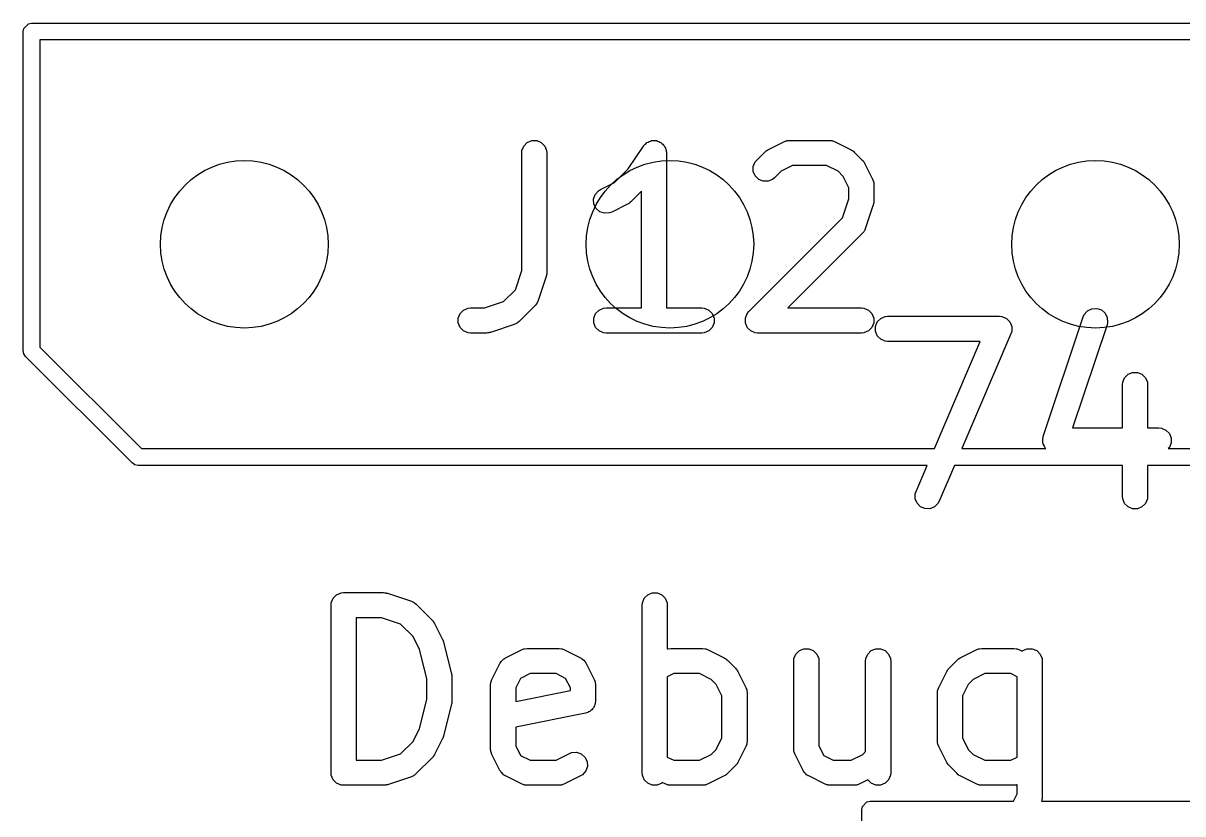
# Model space of a CAD drawing. Extents: x 0.58 to 7.69, y -5.21 to -0.56.
# Drawn here: x 5.0392 to 5.3117, y -1.8839 to -1.698 of the extents above; entities that cross this region are included whole.
import ezdxf

# ---------------------------------------------------------------- set-up
doc = ezdxf.new("R2010")
doc.units = 0
doc.header["$MEASUREMENT"] = 0
doc.layers.add('BLACK', color=7, linetype='CONTINUOUS')

msp = doc.modelspace()

# ---------------------------------------------------------------- linework, layer by layer
at = {"layer": 'BLACK', "linetype": 'CONTINUOUS'}
for p, q in [((5.03917, -1.7), (5.03932, -1.69925)), ((5.03917, -1.775), (5.03917, -1.7)), ((5.03932, -1.69925), (5.04039, -1.69818)), ((5.04039, -1.69818), (5.04114, -1.69803)), ((5.04114, -1.69803), (5.34114, -1.69803)), ((5.04311, -1.70197), (5.04311, -1.77418)), ((5.33917, -1.70197), (5.04311, -1.70197)), ((5.15637, -1.72796), (5.15682, -1.7269)), ((5.15682, -1.7269), (5.15763, -1.72608)), ((5.15763, -1.72608), (5.15869, -1.72564)), ((5.15869, -1.72564), (5.15985, -1.72564)), ((5.15985, -1.72564), (5.16091, -1.72608)), ((5.16091, -1.72608), (5.16173, -1.7269)), ((5.16173, -1.7269), (5.16217, -1.72796)), ((5.18135, -1.73228), (5.18494, -1.7269)), ((5.18494, -1.72689), (5.1853, -1.72645)), ((5.18494, -1.7269), (5.18494, -1.72689)), ((5.18494, -1.7269), (5.18494, -1.7269)), ((5.18494, -1.7269), (5.18494, -1.7269)), ((5.1853, -1.72645), (5.18555, -1.72629)), ((5.18555, -1.72629), (5.18575, -1.72608)), ((5.18575, -1.72608), (5.18602, -1.72597)), ((5.18602, -1.72597), (5.18626, -1.72581)), ((5.18626, -1.72581), (5.18655, -1.72575)), ((5.18655, -1.72575), (5.18682, -1.72564)), ((5.18682, -1.72564), (5.18711, -1.72564)), ((5.18711, -1.72564), (5.18739, -1.72558)), ((5.18739, -1.72558), (5.18768, -1.72564)), ((5.18768, -1.72564), (5.18797, -1.72564)), ((5.18797, -1.72564), (5.18824, -1.72575)), ((5.18824, -1.72575), (5.18852, -1.72581)), ((5.18852, -1.72581), (5.18876, -1.72597)), ((5.18876, -1.72597), (5.18903, -1.72608)), ((5.18903, -1.72608), (5.18924, -1.72629)), ((5.18924, -1.72629), (5.18948, -1.72645)), ((5.18948, -1.72645), (5.18964, -1.72669)), ((5.18964, -1.72669), (5.18985, -1.7269)), ((5.18985, -1.7269), (5.18996, -1.72716)), ((5.18996, -1.72716), (5.19012, -1.7274)), ((5.19012, -1.7274), (5.19018, -1.72769)), ((5.21419, -1.72777), (5.21794, -1.7259)), ((5.21794, -1.7259), (5.21848, -1.72569)), ((5.21848, -1.72569), (5.21859, -1.72568)), ((5.21859, -1.72568), (5.21869, -1.72564)), ((5.21869, -1.72564), (5.21926, -1.72558)), ((5.21926, -1.72558), (5.22864, -1.72558)), ((5.22864, -1.72558), (5.22921, -1.72564)), ((5.22921, -1.72564), (5.22931, -1.72568)), ((5.22931, -1.72568), (5.22942, -1.72569)), ((5.22942, -1.72569), (5.22996, -1.7259)), ((5.22996, -1.7259), (5.23371, -1.72777)), ((5.15632, -1.72854), (5.15637, -1.72796)), ((5.15632, -1.75618), (5.15632, -1.72854)), ((5.16217, -1.72796), (5.16222, -1.72854)), ((5.16222, -1.72854), (5.16222, -1.75666)), ((5.19018, -1.72769), (5.19029, -1.72796)), ((5.19029, -1.72796), (5.19034, -1.72853)), ((5.19034, -1.72853), (5.19034, -1.72853)), ((5.19034, -1.72853), (5.19034, -1.72853)), ((5.19034, -1.72853), (5.19034, -1.72854)), ((5.19034, -1.72854), (5.19034, -1.76495)), ((5.21118, -1.73065), (5.21155, -1.7302)), ((5.21155, -1.7302), (5.21343, -1.72832)), ((5.21343, -1.72832), (5.21365, -1.72814)), ((5.21365, -1.72814), (5.2137, -1.72808)), ((5.2137, -1.72808), (5.21379, -1.72802)), ((5.21379, -1.72802), (5.21387, -1.72796)), ((5.21387, -1.72796), (5.21395, -1.72793)), ((5.21395, -1.72793), (5.21419, -1.72777)), ((5.23371, -1.72777), (5.23396, -1.72793)), ((5.23396, -1.72793), (5.23403, -1.72796)), ((5.23403, -1.72796), (5.23411, -1.72802)), ((5.23411, -1.72802), (5.2342, -1.72808)), ((5.2342, -1.72808), (5.23425, -1.72814)), ((5.23425, -1.72814), (5.23447, -1.72832)), ((5.23447, -1.72832), (5.23635, -1.7302)), ((5.23635, -1.7302), (5.23653, -1.73042)), ((5.17814, -1.73548), (5.18135, -1.73228)), ((5.21074, -1.73171), (5.21118, -1.73065)), ((5.21074, -1.73286), (5.21074, -1.73171)), ((5.21118, -1.73393), (5.21074, -1.73286)), ((5.21726, -1.73284), (5.21573, -1.73437)), ((5.21996, -1.73149), (5.21726, -1.73284)), ((5.22794, -1.73149), (5.21996, -1.73149)), ((5.23064, -1.73284), (5.22794, -1.73149)), ((5.23183, -1.73403), (5.23064, -1.73284)), ((5.23653, -1.73042), (5.23659, -1.73048)), ((5.23659, -1.73048), (5.23665, -1.73056)), ((5.23665, -1.73056), (5.23672, -1.73065)), ((5.23672, -1.73065), (5.23675, -1.73072)), ((5.23675, -1.73072), (5.2369, -1.73097)), ((5.2369, -1.73097), (5.23878, -1.73471)), ((5.17482, -1.73714), (5.17814, -1.73548)), ((5.212, -1.73474), (5.21118, -1.73393)), ((5.21306, -1.73518), (5.212, -1.73474)), ((5.21421, -1.73518), (5.21306, -1.73518)), ((5.21528, -1.73474), (5.21421, -1.73518)), ((5.21573, -1.73437), (5.21528, -1.73474)), ((5.23318, -1.73673), (5.23183, -1.73403)), ((5.23878, -1.73471), (5.23898, -1.73526)), ((5.23898, -1.73526), (5.23899, -1.73536)), ((5.23899, -1.73536), (5.23903, -1.73546)), ((5.23903, -1.73546), (5.23909, -1.73604)), ((5.17321, -1.73942), (5.17358, -1.73832)), ((5.17358, -1.73832), (5.17433, -1.73745)), ((5.17433, -1.73745), (5.17482, -1.73714)), ((5.18444, -1.73754), (5.18198, -1.74)), ((5.18444, -1.76495), (5.18444, -1.73754)), ((5.23318, -1.73931), (5.23318, -1.73673)), ((5.23909, -1.73604), (5.23909, -1.73978)), ((5.1733, -1.74056), (5.17321, -1.73942)), ((5.17381, -1.7416), (5.1733, -1.74056)), ((5.18121, -1.74055), (5.17746, -1.74243)), ((5.18146, -1.74039), (5.18121, -1.74055)), ((5.18153, -1.74037), (5.18146, -1.74039)), ((5.18161, -1.7403), (5.18153, -1.74037)), ((5.1817, -1.74024), (5.18161, -1.7403)), ((5.18175, -1.74018), (5.1817, -1.74024)), ((5.18198, -1.74), (5.18175, -1.74018)), ((5.23168, -1.74381), (5.23318, -1.73931)), ((5.23894, -1.74072), (5.23706, -1.74634)), ((5.239, -1.74043), (5.23894, -1.74072)), ((5.23903, -1.74036), (5.239, -1.74043)), ((5.23904, -1.74026), (5.23903, -1.74036)), ((5.23907, -1.74015), (5.23904, -1.74026)), ((5.23909, -1.73978), (5.23906, -1.74008)), ((5.23906, -1.74008), (5.23907, -1.74015)), ((5.17468, -1.74235), (5.17381, -1.7416)), ((5.17577, -1.74271), (5.17468, -1.74235)), ((5.17692, -1.74263), (5.17577, -1.74271)), ((5.17746, -1.74243), (5.17692, -1.74263)), ((5.20968, -1.76582), (5.23168, -1.74381)), ((5.23706, -1.74634), (5.23683, -1.74687)), ((5.23635, -1.7475), (5.21889, -1.76495)), ((5.23672, -1.74705), (5.23635, -1.7475)), ((5.23676, -1.74695), (5.23672, -1.74705)), ((5.23683, -1.74687), (5.23676, -1.74695)), ((5.15482, -1.76069), (5.15632, -1.75618)), ((5.16214, -1.75731), (5.16207, -1.75759)), ((5.16217, -1.75723), (5.16214, -1.75731)), ((5.16218, -1.75713), (5.16217, -1.75723)), ((5.1622, -1.75703), (5.16218, -1.75713)), ((5.16222, -1.75666), (5.16219, -1.75695)), ((5.16219, -1.75695), (5.1622, -1.75703)), ((5.16207, -1.75759), (5.1602, -1.76322)), ((5.15205, -1.76345), (5.15482, -1.76069)), ((5.14182, -1.76627), (5.14263, -1.76545)), ((5.14263, -1.76545), (5.1437, -1.76501)), ((5.1437, -1.76501), (5.14427, -1.76495)), ((5.14427, -1.76495), (5.14754, -1.76495)), ((5.14754, -1.76495), (5.15205, -1.76345)), ((5.15948, -1.76437), (5.15573, -1.76812)), ((5.15985, -1.76392), (5.15948, -1.76437)), ((5.15989, -1.76382), (5.15985, -1.76392)), ((5.15996, -1.76374), (5.15989, -1.76382)), ((5.1602, -1.76322), (5.15996, -1.76374)), ((5.17369, -1.76627), (5.1745, -1.76545)), ((5.1745, -1.76545), (5.17557, -1.76501)), ((5.17557, -1.76501), (5.17614, -1.76495)), ((5.17614, -1.76495), (5.18444, -1.76495)), ((5.19034, -1.76495), (5.19864, -1.76495)), ((5.19864, -1.76495), (5.19922, -1.76501)), ((5.19922, -1.76501), (5.20028, -1.76545)), ((5.20028, -1.76545), (5.2011, -1.76627)), ((5.21889, -1.76495), (5.23614, -1.76495)), ((5.23614, -1.76495), (5.23671, -1.76501)), ((5.23671, -1.76501), (5.23778, -1.76545)), ((5.23778, -1.76545), (5.23859, -1.76627)), ((5.28849, -1.76654), (5.28925, -1.76567)), ((5.28925, -1.76567), (5.29028, -1.76515)), ((5.29028, -1.76515), (5.29143, -1.76507)), ((5.29143, -1.76507), (5.29252, -1.76543)), ((5.29252, -1.76543), (5.29339, -1.76619)), ((5.14138, -1.76733), (5.14182, -1.76627)), ((5.14138, -1.76848), (5.14138, -1.76733)), ((5.15573, -1.76812), (5.15529, -1.76849)), ((5.17325, -1.76733), (5.17369, -1.76627)), ((5.17325, -1.76848), (5.17325, -1.76733)), ((5.2011, -1.76627), (5.20154, -1.76733)), ((5.20154, -1.76733), (5.20154, -1.76848)), ((5.20887, -1.76733), (5.20931, -1.76627)), ((5.20887, -1.76848), (5.20887, -1.76733)), ((5.20931, -1.76627), (5.20968, -1.76582)), ((5.23859, -1.76627), (5.23903, -1.76733)), ((5.23903, -1.76733), (5.23903, -1.76848)), ((5.23942, -1.7693), (5.23986, -1.76823)), ((5.23986, -1.76823), (5.24067, -1.76742)), ((5.24067, -1.76742), (5.24174, -1.76698)), ((5.24174, -1.76698), (5.24231, -1.76692)), ((5.24231, -1.76692), (5.26856, -1.76692)), ((5.26856, -1.76692), (5.26914, -1.76698)), ((5.26914, -1.76698), (5.26915, -1.76699)), ((5.26915, -1.76699), (5.26917, -1.76699)), ((5.26917, -1.76699), (5.26968, -1.76721)), ((5.26968, -1.76721), (5.2702, -1.76742)), ((5.2702, -1.76742), (5.27021, -1.76743)), ((5.27021, -1.76743), (5.27023, -1.76744)), ((5.27023, -1.76744), (5.27062, -1.76784)), ((5.27062, -1.76784), (5.27102, -1.76823)), ((5.27102, -1.76823), (5.27102, -1.76825)), ((5.27102, -1.76825), (5.27104, -1.76826)), ((5.27104, -1.76826), (5.27124, -1.76878)), ((5.27888, -1.79519), (5.28826, -1.76707)), ((5.28826, -1.76707), (5.28849, -1.76654)), ((5.29339, -1.76619), (5.29391, -1.76722)), ((5.29399, -1.76837), (5.29386, -1.76893)), ((5.29391, -1.76722), (5.29399, -1.76837)), ((5.14182, -1.76955), (5.14138, -1.76848)), ((5.14263, -1.77036), (5.14182, -1.76955)), ((5.1437, -1.7708), (5.14263, -1.77036)), ((5.14427, -1.77086), (5.1437, -1.7708)), ((5.14802, -1.77086), (5.14427, -1.77086)), ((5.14831, -1.77083), (5.14802, -1.77086)), ((5.14839, -1.77084), (5.14831, -1.77083)), ((5.14849, -1.77081), (5.14839, -1.77084)), ((5.1486, -1.7708), (5.14849, -1.77081)), ((5.14867, -1.77077), (5.1486, -1.7708)), ((5.14896, -1.77071), (5.14867, -1.77077)), ((5.15458, -1.76883), (5.14896, -1.77071)), ((5.15511, -1.7686), (5.15458, -1.76883)), ((5.15519, -1.76853), (5.15511, -1.7686)), ((5.15529, -1.76849), (5.15519, -1.76853)), ((5.17369, -1.76955), (5.17325, -1.76848)), ((5.1745, -1.77036), (5.17369, -1.76955)), ((5.17557, -1.7708), (5.1745, -1.77036)), ((5.17614, -1.77086), (5.17557, -1.7708)), ((5.19864, -1.77086), (5.17614, -1.77086)), ((5.19922, -1.7708), (5.19864, -1.77086)), ((5.20028, -1.77036), (5.19922, -1.7708)), ((5.2011, -1.76955), (5.20028, -1.77036)), ((5.20154, -1.76848), (5.2011, -1.76955)), ((5.20931, -1.76955), (5.20887, -1.76848)), ((5.21012, -1.77036), (5.20931, -1.76955)), ((5.21119, -1.7708), (5.21012, -1.77036)), ((5.21176, -1.77086), (5.21119, -1.7708)), ((5.23614, -1.77086), (5.21176, -1.77086)), ((5.23671, -1.7708), (5.23614, -1.77086)), ((5.23778, -1.77036), (5.23671, -1.7708)), ((5.23859, -1.76955), (5.23778, -1.77036)), ((5.23903, -1.76848), (5.23859, -1.76955)), ((5.23942, -1.77045), (5.23942, -1.7693)), ((5.23986, -1.77152), (5.23942, -1.77045)), ((5.27127, -1.77104), (5.25971, -1.79803)), ((5.27124, -1.76878), (5.27146, -1.7693)), ((5.27145, -1.77049), (5.27127, -1.77104)), ((5.27146, -1.77045), (5.27145, -1.77047)), ((5.27145, -1.77047), (5.27145, -1.77049)), ((5.27146, -1.7693), (5.27146, -1.76932)), ((5.27146, -1.76932), (5.27146, -1.76933)), ((5.27146, -1.76933), (5.27146, -1.76989)), ((5.27146, -1.76989), (5.27146, -1.77045)), ((5.29386, -1.76893), (5.28578, -1.79317)), ((5.24067, -1.77233), (5.23986, -1.77152)), ((5.24174, -1.77277), (5.24067, -1.77233)), ((5.24231, -1.77283), (5.24174, -1.77277)), ((5.26408, -1.77283), (5.24231, -1.77283)), ((5.25328, -1.79803), (5.26408, -1.77283)), ((5.03932, -1.77575), (5.03917, -1.775)), ((5.03975, -1.77639), (5.03932, -1.77575)), ((5.06475, -1.80139), (5.03975, -1.77639)), ((5.04311, -1.77418), (5.06696, -1.79803)), ((5.29754, -1.78242), (5.29798, -1.78136)), ((5.29798, -1.78136), (5.29879, -1.78054)), ((5.29879, -1.78054), (5.29986, -1.7801)), ((5.29986, -1.7801), (5.30101, -1.7801)), ((5.30101, -1.7801), (5.30207, -1.78054)), ((5.30207, -1.78054), (5.30289, -1.78136)), ((5.30289, -1.78136), (5.30333, -1.78242)), ((5.29748, -1.783), (5.29754, -1.78242)), ((5.29748, -1.79317), (5.29748, -1.783)), ((5.30333, -1.78242), (5.30338, -1.783)), ((5.30338, -1.783), (5.30338, -1.79317)), ((5.27875, -1.79575), (5.27879, -1.7956)), ((5.27879, -1.79555), (5.27882, -1.79547)), ((5.27879, -1.7956), (5.27879, -1.79555)), ((5.27882, -1.79547), (5.27888, -1.79519)), ((5.28578, -1.79317), (5.29748, -1.79317)), ((5.30338, -1.79317), (5.30606, -1.79317)), ((5.30606, -1.79317), (5.30663, -1.79323)), ((5.30663, -1.79323), (5.3077, -1.79367)), ((5.3077, -1.79367), (5.30851, -1.79448)), ((5.30851, -1.79448), (5.30895, -1.79555)), ((5.30895, -1.79555), (5.30895, -1.7967)), ((5.06696, -1.79803), (5.25328, -1.79803)), ((5.25971, -1.79803), (5.27947, -1.79803)), ((5.27879, -1.79622), (5.27875, -1.79575)), ((5.27879, -1.7967), (5.27879, -1.79622)), ((5.27883, -1.7968), (5.27879, -1.7967)), ((5.27884, -1.7969), (5.27883, -1.7968)), ((5.27905, -1.79732), (5.27884, -1.7969)), ((5.27923, -1.79776), (5.27905, -1.79732)), ((5.2793, -1.79784), (5.27923, -1.79776)), ((5.27935, -1.79793), (5.2793, -1.79784)), ((5.27947, -1.79803), (5.27935, -1.79793)), ((5.30851, -1.79776), (5.30824, -1.79803)), ((5.30824, -1.79803), (5.31605, -1.79803)), ((5.30895, -1.7967), (5.30851, -1.79776)), ((5.06539, -1.80182), (5.06475, -1.80139)), ((5.06614, -1.80197), (5.06539, -1.80182)), ((5.25159, -1.80197), (5.06614, -1.80197)), ((5.24897, -1.80808), (5.25159, -1.80197)), ((5.25802, -1.80197), (5.2544, -1.81041)), ((5.29748, -1.80197), (5.25802, -1.80197)), ((5.29748, -1.80924), (5.29748, -1.80197)), ((5.31474, -1.80197), (5.30338, -1.80197)), ((5.30338, -1.80197), (5.30338, -1.80924)), ((5.24878, -1.80979), (5.2488, -1.80863)), ((5.2488, -1.80863), (5.24897, -1.80808)), ((5.29754, -1.80982), (5.29748, -1.80924)), ((5.30338, -1.80924), (5.30333, -1.80982)), ((5.24921, -1.81086), (5.24878, -1.80979)), ((5.25002, -1.81168), (5.24921, -1.81086)), ((5.25108, -1.81213), (5.25002, -1.81168)), ((5.2533, -1.81172), (5.25223, -1.81215)), ((5.25412, -1.81092), (5.2533, -1.81172)), ((5.2544, -1.81041), (5.25412, -1.81092)), ((5.29798, -1.81089), (5.29754, -1.80982)), ((5.29879, -1.8117), (5.29798, -1.81089)), ((5.29986, -1.81214), (5.29879, -1.8117)), ((5.30207, -1.8117), (5.30101, -1.81214)), ((5.30289, -1.81089), (5.30207, -1.8117)), ((5.30333, -1.80982), (5.30289, -1.81089)), ((5.25223, -1.81215), (5.25108, -1.81213)), ((5.30101, -1.81214), (5.29986, -1.81214)), ((5.11157, -1.83426), (5.11201, -1.83319)), ((5.11201, -1.83319), (5.11282, -1.83238)), ((5.11282, -1.83238), (5.11389, -1.83194)), ((5.11389, -1.83194), (5.11446, -1.83188)), ((5.11446, -1.83188), (5.12384, -1.83188)), ((5.12384, -1.83188), (5.12413, -1.83191)), ((5.12413, -1.83191), (5.12421, -1.83191)), ((5.12421, -1.83191), (5.12431, -1.83193)), ((5.12431, -1.83193), (5.12441, -1.83194)), ((5.12441, -1.83194), (5.12449, -1.83197)), ((5.12449, -1.83197), (5.12477, -1.83203)), ((5.12477, -1.83203), (5.1304, -1.83391)), ((5.18468, -1.83426), (5.18512, -1.83319)), ((5.18512, -1.83319), (5.18594, -1.83238)), ((5.18594, -1.83238), (5.187, -1.83194)), ((5.187, -1.83194), (5.18816, -1.83194)), ((5.18816, -1.83194), (5.18922, -1.83238)), ((5.18922, -1.83238), (5.19003, -1.83319)), ((5.19003, -1.83319), (5.19048, -1.83426)), ((5.11151, -1.83484), (5.11157, -1.83426)), ((5.11151, -1.87421), (5.11151, -1.83484)), ((5.1304, -1.83391), (5.13092, -1.83414)), ((5.13092, -1.83414), (5.131, -1.83421)), ((5.131, -1.83421), (5.1311, -1.83426)), ((5.1311, -1.83426), (5.13155, -1.83462)), ((5.13155, -1.83462), (5.1353, -1.83837)), ((5.18463, -1.83484), (5.18468, -1.83426)), ((5.18463, -1.87421), (5.18463, -1.83484)), ((5.19048, -1.83426), (5.19053, -1.83484)), ((5.19053, -1.83484), (5.19053, -1.84512)), ((5.12336, -1.83779), (5.11742, -1.83779)), ((5.11742, -1.83779), (5.11742, -1.87125)), ((5.12787, -1.83929), (5.12336, -1.83779)), ((5.13078, -1.84221), (5.12787, -1.83929)), ((5.1353, -1.83837), (5.13549, -1.8386)), ((5.13549, -1.8386), (5.13554, -1.83865)), ((5.13554, -1.83865), (5.1356, -1.83874)), ((5.1356, -1.83874), (5.13567, -1.83882)), ((5.13567, -1.83882), (5.1357, -1.83889)), ((5.1357, -1.83889), (5.13585, -1.83914)), ((5.13585, -1.83914), (5.13773, -1.84289)), ((5.1323, -1.84524), (5.13078, -1.84221)), ((5.13773, -1.84289), (5.13774, -1.84293)), ((5.13774, -1.84293), (5.13776, -1.84295)), ((5.13776, -1.84295), (5.13784, -1.84319)), ((5.13784, -1.84319), (5.13793, -1.84343)), ((5.13793, -1.84343), (5.13794, -1.84345)), ((5.13794, -1.84345), (5.13795, -1.84349)), ((5.13795, -1.84349), (5.13983, -1.85099)), ((5.13401, -1.85207), (5.1323, -1.84524)), ((5.15202, -1.8475), (5.15232, -1.84732)), ((5.15232, -1.84732), (5.15237, -1.84727)), ((5.15237, -1.84727), (5.15242, -1.84725)), ((5.15242, -1.84725), (5.15251, -1.84719)), ((5.15251, -1.84719), (5.15626, -1.84532)), ((5.15626, -1.84532), (5.1568, -1.84511)), ((5.1568, -1.84511), (5.15691, -1.8451)), ((5.15691, -1.8451), (5.15701, -1.84506)), ((5.15701, -1.84506), (5.15758, -1.84501)), ((5.15758, -1.84501), (5.16508, -1.84501)), ((5.16508, -1.84501), (5.16566, -1.84506)), ((5.16566, -1.84506), (5.16576, -1.8451)), ((5.16576, -1.8451), (5.16586, -1.84511)), ((5.16586, -1.84511), (5.1664, -1.84532)), ((5.1664, -1.84532), (5.17015, -1.84719)), ((5.17015, -1.84719), (5.17025, -1.84725)), ((5.17025, -1.84725), (5.17029, -1.84727)), ((5.17029, -1.84727), (5.17035, -1.84732)), ((5.17035, -1.84732), (5.17064, -1.8475)), ((5.19053, -1.84512), (5.19055, -1.84511)), ((5.19055, -1.84511), (5.19066, -1.8451)), ((5.19066, -1.8451), (5.19075, -1.84506)), ((5.19075, -1.84506), (5.19133, -1.84501)), ((5.19133, -1.84501), (5.19883, -1.84501)), ((5.19883, -1.84501), (5.1994, -1.84506)), ((5.1994, -1.84506), (5.1995, -1.8451)), ((5.1995, -1.8451), (5.19961, -1.84511)), ((5.19961, -1.84511), (5.20015, -1.84532)), ((5.20015, -1.84532), (5.2039, -1.84719)), ((5.2039, -1.84719), (5.20415, -1.84735)), ((5.20415, -1.84735), (5.20422, -1.84738)), ((5.20422, -1.84738), (5.2043, -1.84744)), ((5.2043, -1.84744), (5.20439, -1.8475)), ((5.22025, -1.84796), (5.2203, -1.84738)), ((5.2203, -1.84738), (5.22075, -1.84632)), ((5.22075, -1.84632), (5.22156, -1.8455)), ((5.22156, -1.8455), (5.22262, -1.84506)), ((5.22262, -1.84506), (5.22378, -1.84506)), ((5.22378, -1.84506), (5.22484, -1.8455)), ((5.22484, -1.8455), (5.22566, -1.84632)), ((5.22566, -1.84632), (5.2261, -1.84738)), ((5.2261, -1.84738), (5.22615, -1.84796)), ((5.23712, -1.84796), (5.23718, -1.84738)), ((5.23718, -1.84738), (5.23762, -1.84632)), ((5.23762, -1.84632), (5.23843, -1.8455)), ((5.23843, -1.8455), (5.2395, -1.84506)), ((5.2395, -1.84506), (5.24065, -1.84506)), ((5.24065, -1.84506), (5.24171, -1.8455)), ((5.24171, -1.8455), (5.24253, -1.84632)), ((5.24253, -1.84632), (5.24297, -1.84738)), ((5.24297, -1.84738), (5.24303, -1.84796)), ((5.25889, -1.8475), (5.25897, -1.84744)), ((5.25897, -1.84744), (5.25906, -1.84738)), ((5.25906, -1.84738), (5.25913, -1.84735)), ((5.25913, -1.84735), (5.25938, -1.84719)), ((5.25938, -1.84719), (5.26312, -1.84532)), ((5.26312, -1.84532), (5.26367, -1.84511)), ((5.26367, -1.84511), (5.26377, -1.8451)), ((5.26377, -1.8451), (5.26387, -1.84506)), ((5.26387, -1.84506), (5.26445, -1.84501)), ((5.26445, -1.84501), (5.27194, -1.84501)), ((5.27194, -1.84501), (5.27252, -1.84506)), ((5.27252, -1.84506), (5.27262, -1.8451)), ((5.27262, -1.8451), (5.27272, -1.84511)), ((5.27272, -1.84511), (5.27326, -1.84532)), ((5.27326, -1.84532), (5.27391, -1.84564)), ((5.27391, -1.84564), (5.27405, -1.8455)), ((5.27405, -1.8455), (5.27512, -1.84506)), ((5.27512, -1.84506), (5.27627, -1.84506)), ((5.27627, -1.84506), (5.27733, -1.8455)), ((5.27733, -1.8455), (5.27815, -1.84632)), ((5.27815, -1.84632), (5.27859, -1.84738)), ((5.27859, -1.84738), (5.27865, -1.84796)), ((5.14932, -1.85226), (5.15119, -1.84851)), ((5.15119, -1.84851), (5.15125, -1.84842)), ((5.15125, -1.84842), (5.15127, -1.84837)), ((5.15127, -1.84837), (5.15132, -1.84831)), ((5.15132, -1.84831), (5.1515, -1.84802)), ((5.1515, -1.84802), (5.15178, -1.84778)), ((5.15178, -1.84778), (5.15202, -1.8475)), ((5.17064, -1.8475), (5.17088, -1.84778)), ((5.17088, -1.84778), (5.17116, -1.84802)), ((5.17116, -1.84802), (5.17135, -1.84831)), ((5.17135, -1.84831), (5.1714, -1.84837)), ((5.1714, -1.84837), (5.17141, -1.84842)), ((5.17141, -1.84842), (5.17147, -1.84851)), ((5.17147, -1.84851), (5.17335, -1.85226)), ((5.20439, -1.8475), (5.20444, -1.84756)), ((5.20444, -1.84756), (5.20467, -1.84775)), ((5.20467, -1.84775), (5.20654, -1.84962)), ((5.20654, -1.84962), (5.20673, -1.84985)), ((5.20673, -1.84985), (5.20679, -1.8499)), ((5.20679, -1.8499), (5.20684, -1.84999)), ((5.20684, -1.84999), (5.20691, -1.85007)), ((5.20691, -1.85007), (5.20694, -1.85014)), ((5.20694, -1.85014), (5.20709, -1.85039)), ((5.22025, -1.86858), (5.22025, -1.84796)), ((5.22615, -1.84796), (5.22615, -1.86788)), ((5.23712, -1.86923), (5.23712, -1.84796)), ((5.24303, -1.84796), (5.24303, -1.87421)), ((5.25618, -1.85039), (5.25634, -1.85014)), ((5.25634, -1.85014), (5.25637, -1.85007)), ((5.25637, -1.85007), (5.25643, -1.84999)), ((5.25643, -1.84999), (5.25649, -1.8499)), ((5.25649, -1.8499), (5.25655, -1.84985)), ((5.25655, -1.84985), (5.25673, -1.84962)), ((5.25673, -1.84962), (5.25861, -1.84775)), ((5.25861, -1.84775), (5.25883, -1.84756)), ((5.25883, -1.84756), (5.25889, -1.8475)), ((5.27865, -1.84796), (5.27865, -1.87983)), ((5.13401, -1.85697), (5.13401, -1.85207)), ((5.13983, -1.85099), (5.13984, -1.85109)), ((5.13984, -1.85109), (5.13986, -1.85113)), ((5.13986, -1.85113), (5.13988, -1.85135)), ((5.13988, -1.85135), (5.13991, -1.85156)), ((5.13991, -1.85156), (5.1399, -1.85161)), ((5.1399, -1.85161), (5.13991, -1.85171)), ((5.13991, -1.85171), (5.13991, -1.85733)), ((5.14906, -1.85301), (5.1491, -1.85291)), ((5.1491, -1.85291), (5.14911, -1.8528)), ((5.14911, -1.8528), (5.14932, -1.85226)), ((5.15603, -1.85203), (5.15491, -1.85428)), ((5.15828, -1.85091), (5.15603, -1.85203)), ((5.16439, -1.85091), (5.15828, -1.85091)), ((5.16663, -1.85203), (5.16439, -1.85091)), ((5.16775, -1.85428), (5.16663, -1.85203)), ((5.17335, -1.85226), (5.17355, -1.8528)), ((5.17355, -1.8528), (5.17356, -1.85291)), ((5.17356, -1.85291), (5.1736, -1.85301)), ((5.19203, -1.85091), (5.19053, -1.85166)), ((5.19053, -1.85166), (5.19053, -1.87051)), ((5.19813, -1.85091), (5.19203, -1.85091)), ((5.20083, -1.85226), (5.19813, -1.85091)), ((5.20203, -1.85346), (5.20083, -1.85226)), ((5.20709, -1.85039), (5.20897, -1.85414)), ((5.2543, -1.85414), (5.25618, -1.85039)), ((5.26244, -1.85226), (5.26125, -1.85346)), ((5.26514, -1.85091), (5.26244, -1.85226)), ((5.27125, -1.85091), (5.26514, -1.85091)), ((5.27274, -1.85166), (5.27125, -1.85091)), ((5.27274, -1.87051), (5.27274, -1.85166)), ((5.14901, -1.85358), (5.14906, -1.85301)), ((5.14901, -1.86858), (5.14901, -1.85358)), ((5.15491, -1.85428), (5.15491, -1.85748)), ((5.15491, -1.85748), (5.16775, -1.85491)), ((5.16775, -1.85491), (5.16775, -1.85428)), ((5.1736, -1.85301), (5.17366, -1.85358)), ((5.17366, -1.85358), (5.17366, -1.85733)), ((5.20337, -1.85615), (5.20203, -1.85346)), ((5.20897, -1.85414), (5.20918, -1.85468)), ((5.20918, -1.85468), (5.20918, -1.85478)), ((5.20918, -1.85478), (5.20922, -1.85488)), ((5.20922, -1.85488), (5.20928, -1.85546)), ((5.20928, -1.85546), (5.20928, -1.86671)), ((5.25399, -1.85546), (5.25405, -1.85488)), ((5.25399, -1.86671), (5.25399, -1.85546)), ((5.25405, -1.85488), (5.25409, -1.85478)), ((5.25409, -1.85478), (5.2541, -1.85468)), ((5.2541, -1.85468), (5.2543, -1.85414)), ((5.26125, -1.85346), (5.2599, -1.85615)), ((5.1323, -1.8638), (5.13401, -1.85697)), ((5.13983, -1.85805), (5.13795, -1.86555)), ((5.13984, -1.85795), (5.13983, -1.85805)), ((5.13986, -1.85791), (5.13984, -1.85795)), ((5.13988, -1.85769), (5.13986, -1.85791)), ((5.13991, -1.85748), (5.13988, -1.85769)), ((5.13991, -1.85733), (5.1399, -1.85743)), ((5.1399, -1.85743), (5.13991, -1.85748)), ((5.17349, -1.85818), (5.17344, -1.85846)), ((5.1736, -1.85791), (5.17349, -1.85818)), ((5.17366, -1.85733), (5.1736, -1.85791)), ((5.20337, -1.86601), (5.20337, -1.85615)), ((5.2599, -1.85615), (5.2599, -1.86601)), ((5.17129, -1.86023), (5.15491, -1.8635)), ((5.17184, -1.86006), (5.17129, -1.86023)), ((5.17208, -1.8599), (5.17184, -1.86006)), ((5.17235, -1.85979), (5.17208, -1.8599)), ((5.17255, -1.85958), (5.17235, -1.85979)), ((5.1728, -1.85942), (5.17255, -1.85958)), ((5.17296, -1.85918), (5.1728, -1.85942)), ((5.17316, -1.85897), (5.17296, -1.85918)), ((5.17327, -1.8587), (5.17316, -1.85897)), ((5.17344, -1.85846), (5.17327, -1.8587)), ((5.13078, -1.86683), (5.1323, -1.8638)), ((5.15491, -1.8635), (5.15491, -1.86788)), ((5.13773, -1.86615), (5.13585, -1.8699)), ((5.13774, -1.86611), (5.13773, -1.86615)), ((5.13776, -1.86609), (5.13774, -1.86611)), ((5.13784, -1.86585), (5.13776, -1.86609)), ((5.13793, -1.86561), (5.13784, -1.86585)), ((5.13794, -1.86559), (5.13793, -1.86561)), ((5.13795, -1.86555), (5.13794, -1.86559)), ((5.20203, -1.86871), (5.20337, -1.86601)), ((5.2599, -1.86601), (5.26125, -1.86871)), ((5.12787, -1.86975), (5.13078, -1.86683)), ((5.14906, -1.86916), (5.14901, -1.86858)), ((5.1491, -1.86926), (5.14906, -1.86916)), ((5.14911, -1.86936), (5.1491, -1.86926)), ((5.15491, -1.86788), (5.15603, -1.87013)), ((5.20083, -1.8699), (5.20203, -1.86871)), ((5.20897, -1.86803), (5.20709, -1.87178)), ((5.20918, -1.86749), (5.20897, -1.86803)), ((5.20922, -1.86728), (5.20918, -1.86738)), ((5.20918, -1.86738), (5.20918, -1.86749)), ((5.20928, -1.86671), (5.20922, -1.86728)), ((5.2203, -1.86916), (5.22025, -1.86858)), ((5.22034, -1.86926), (5.2203, -1.86916)), ((5.22035, -1.86936), (5.22034, -1.86926)), ((5.22615, -1.86788), (5.22728, -1.87013)), ((5.23645, -1.8699), (5.23712, -1.86923)), ((5.25405, -1.86728), (5.25399, -1.86671)), ((5.25409, -1.86738), (5.25405, -1.86728)), ((5.2541, -1.86749), (5.25409, -1.86738)), ((5.2543, -1.86803), (5.2541, -1.86749)), ((5.25618, -1.87178), (5.2543, -1.86803)), ((5.26125, -1.86871), (5.26244, -1.8699)), ((5.11742, -1.87125), (5.12336, -1.87125)), ((5.12336, -1.87125), (5.12787, -1.86975)), ((5.1353, -1.87067), (5.13155, -1.87442)), ((5.13549, -1.87044), (5.1353, -1.87067)), ((5.13554, -1.87039), (5.13549, -1.87044)), ((5.1356, -1.8703), (5.13554, -1.87039)), ((5.13567, -1.87022), (5.1356, -1.8703)), ((5.1357, -1.87015), (5.13567, -1.87022)), ((5.13585, -1.8699), (5.1357, -1.87015)), ((5.14932, -1.8699), (5.14911, -1.86936)), ((5.15119, -1.87365), (5.14932, -1.8699)), ((5.15603, -1.87013), (5.15828, -1.87125)), ((5.15828, -1.87125), (5.16439, -1.87125)), ((5.16439, -1.87125), (5.16751, -1.86969)), ((5.16751, -1.86969), (5.16805, -1.86948)), ((5.16805, -1.86948), (5.1692, -1.8694)), ((5.1692, -1.8694), (5.17029, -1.86977)), ((5.17029, -1.86977), (5.17116, -1.87052)), ((5.17116, -1.87052), (5.17168, -1.87155)), ((5.17168, -1.87155), (5.17176, -1.8727)), ((5.19053, -1.87051), (5.19203, -1.87125)), ((5.19203, -1.87125), (5.19813, -1.87125)), ((5.19813, -1.87125), (5.20083, -1.8699)), ((5.20709, -1.87178), (5.20694, -1.87202)), ((5.22056, -1.8699), (5.22035, -1.86936)), ((5.22243, -1.87365), (5.22056, -1.8699)), ((5.22728, -1.87013), (5.22952, -1.87125)), ((5.22952, -1.87125), (5.23375, -1.87125)), ((5.23375, -1.87125), (5.23645, -1.8699)), ((5.25634, -1.87202), (5.25618, -1.87178)), ((5.26244, -1.8699), (5.26514, -1.87125)), ((5.26514, -1.87125), (5.27125, -1.87125)), ((5.27125, -1.87125), (5.27274, -1.87051)), ((5.11157, -1.87478), (5.11151, -1.87421)), ((5.13155, -1.87442), (5.1311, -1.87479)), ((5.15125, -1.87375), (5.15119, -1.87365)), ((5.15127, -1.87379), (5.15125, -1.87375)), ((5.15132, -1.87385), (5.15127, -1.87379)), ((5.1515, -1.87414), (5.15132, -1.87385)), ((5.15178, -1.87438), (5.1515, -1.87414)), ((5.15202, -1.87466), (5.15178, -1.87438)), ((5.15232, -1.87485), (5.15202, -1.87466)), ((5.17064, -1.87466), (5.17015, -1.87497)), ((5.1714, -1.87379), (5.17064, -1.87466)), ((5.17176, -1.8727), (5.1714, -1.87379)), ((5.18468, -1.87478), (5.18463, -1.87421)), ((5.2043, -1.87472), (5.20422, -1.87479)), ((5.20439, -1.87466), (5.2043, -1.87472)), ((5.20444, -1.8746), (5.20439, -1.87466)), ((5.20467, -1.87442), (5.20444, -1.8746)), ((5.20654, -1.87254), (5.20467, -1.87442)), ((5.20673, -1.87232), (5.20654, -1.87254)), ((5.20679, -1.87227), (5.20673, -1.87232)), ((5.20684, -1.87218), (5.20679, -1.87227)), ((5.20691, -1.8721), (5.20684, -1.87218)), ((5.20694, -1.87202), (5.20691, -1.8721)), ((5.22249, -1.87375), (5.22243, -1.87365)), ((5.22251, -1.87379), (5.22249, -1.87375)), ((5.22256, -1.87385), (5.22251, -1.87379)), ((5.22274, -1.87414), (5.22256, -1.87385)), ((5.22302, -1.87438), (5.22274, -1.87414)), ((5.22326, -1.87466), (5.22302, -1.87438)), ((5.22356, -1.87485), (5.22326, -1.87466)), ((5.24303, -1.87421), (5.24297, -1.87478)), ((5.25637, -1.8721), (5.25634, -1.87202)), ((5.25643, -1.87218), (5.25637, -1.8721)), ((5.25649, -1.87227), (5.25643, -1.87218)), ((5.25655, -1.87232), (5.25649, -1.87227)), ((5.25673, -1.87254), (5.25655, -1.87232)), ((5.25861, -1.87442), (5.25673, -1.87254)), ((5.25883, -1.8746), (5.25861, -1.87442)), ((5.25889, -1.87466), (5.25883, -1.8746)), ((5.25897, -1.87472), (5.25889, -1.87466)), ((5.25906, -1.87479), (5.25897, -1.87472)), ((5.11201, -1.87585), (5.11157, -1.87478)), ((5.11282, -1.87666), (5.11201, -1.87585)), ((5.11389, -1.8771), (5.11282, -1.87666)), ((5.11446, -1.87716), (5.11389, -1.8771)), ((5.12384, -1.87716), (5.11446, -1.87716)), ((5.12413, -1.87713), (5.12384, -1.87716)), ((5.12421, -1.87714), (5.12413, -1.87713)), ((5.12431, -1.87711), (5.12421, -1.87714)), ((5.12441, -1.8771), (5.12431, -1.87711)), ((5.12449, -1.87707), (5.12441, -1.8771)), ((5.12477, -1.87701), (5.12449, -1.87707)), ((5.1304, -1.87513), (5.12477, -1.87701)), ((5.13092, -1.8749), (5.1304, -1.87513)), ((5.131, -1.87483), (5.13092, -1.8749)), ((5.1311, -1.87479), (5.131, -1.87483)), ((5.15237, -1.8749), (5.15232, -1.87485)), ((5.15242, -1.87491), (5.15237, -1.8749)), ((5.15251, -1.87497), (5.15242, -1.87491)), ((5.15626, -1.87685), (5.15251, -1.87497)), ((5.1568, -1.87705), (5.15626, -1.87685)), ((5.15691, -1.87706), (5.1568, -1.87705)), ((5.15701, -1.8771), (5.15691, -1.87706)), ((5.15758, -1.87716), (5.15701, -1.8771)), ((5.16508, -1.87716), (5.15758, -1.87716)), ((5.16566, -1.8771), (5.16508, -1.87716)), ((5.16576, -1.87706), (5.16566, -1.8771)), ((5.16586, -1.87705), (5.16576, -1.87706)), ((5.1664, -1.87685), (5.16586, -1.87705)), ((5.17015, -1.87497), (5.1664, -1.87685)), ((5.18512, -1.87585), (5.18468, -1.87478)), ((5.18594, -1.87666), (5.18512, -1.87585)), ((5.187, -1.8771), (5.18594, -1.87666)), ((5.18816, -1.8771), (5.187, -1.8771)), ((5.18922, -1.87666), (5.18816, -1.8771)), ((5.18936, -1.87652), (5.18922, -1.87666)), ((5.19001, -1.87685), (5.18936, -1.87652)), ((5.19055, -1.87705), (5.19001, -1.87685)), ((5.19066, -1.87706), (5.19055, -1.87705)), ((5.19075, -1.8771), (5.19066, -1.87706)), ((5.19133, -1.87716), (5.19075, -1.8771)), ((5.19883, -1.87716), (5.19133, -1.87716)), ((5.1994, -1.8771), (5.19883, -1.87716)), ((5.1995, -1.87706), (5.1994, -1.8771)), ((5.19961, -1.87705), (5.1995, -1.87706)), ((5.20015, -1.87685), (5.19961, -1.87705)), ((5.2039, -1.87497), (5.20015, -1.87685)), ((5.20415, -1.87482), (5.2039, -1.87497)), ((5.20422, -1.87479), (5.20415, -1.87482)), ((5.22361, -1.8749), (5.22356, -1.87485)), ((5.22366, -1.87491), (5.22361, -1.8749)), ((5.22375, -1.87497), (5.22366, -1.87491)), ((5.2275, -1.87685), (5.22375, -1.87497)), ((5.22804, -1.87705), (5.2275, -1.87685)), ((5.22815, -1.87706), (5.22804, -1.87705)), ((5.22825, -1.8771), (5.22815, -1.87706)), ((5.22882, -1.87716), (5.22825, -1.8771)), ((5.23445, -1.87716), (5.22882, -1.87716)), ((5.23502, -1.8771), (5.23445, -1.87716)), ((5.23512, -1.87706), (5.23502, -1.8771)), ((5.23523, -1.87705), (5.23512, -1.87706)), ((5.23577, -1.87685), (5.23523, -1.87705)), ((5.23767, -1.8759), (5.23577, -1.87685)), ((5.23843, -1.87666), (5.23767, -1.8759)), ((5.2395, -1.8771), (5.23843, -1.87666)), ((5.24065, -1.8771), (5.2395, -1.8771)), ((5.24171, -1.87666), (5.24065, -1.8771)), ((5.24253, -1.87585), (5.24171, -1.87666)), ((5.24297, -1.87478), (5.24253, -1.87585)), ((5.25913, -1.87482), (5.25906, -1.87479)), ((5.25938, -1.87497), (5.25913, -1.87482)), ((5.26312, -1.87685), (5.25938, -1.87497)), ((5.26367, -1.87705), (5.26312, -1.87685)), ((5.26377, -1.87706), (5.26367, -1.87705)), ((5.26387, -1.8771), (5.26377, -1.87706)), ((5.26445, -1.87716), (5.26387, -1.8771)), ((5.27194, -1.87716), (5.26445, -1.87716)), ((5.27252, -1.8771), (5.27194, -1.87716)), ((5.27262, -1.87706), (5.27252, -1.8771)), ((5.27272, -1.87705), (5.27262, -1.87706)), ((5.27274, -1.87705), (5.27272, -1.87705)), ((5.27274, -1.87913), (5.27274, -1.87705)), ((5.27185, -1.88091), (5.27274, -1.87913)), ((5.27865, -1.87983), (5.27859, -1.88041)), ((5.23622, -1.88287), (5.23637, -1.88212)), ((5.23622, -2.27461), (5.23622, -1.88287)), ((5.23637, -1.88212), (5.23744, -1.88106)), ((5.23744, -1.88106), (5.23819, -1.88091)), ((5.23819, -1.88091), (5.27185, -1.88091)), ((5.27854, -1.88061), (5.27843, -1.88091)), ((5.27843, -1.88091), (5.38049, -1.88091)), ((5.27855, -1.8805), (5.27854, -1.88061)), ((5.27859, -1.88041), (5.27855, -1.8805))]:
    msp.add_line(p, q, dxfattribs=at)
at = {"layer": 'BLACK'}
for centre in [(5.09114, -1.75), (5.19114, -1.75), (5.29114, -1.75)]:
    msp.add_circle(centre, 0.01969, dxfattribs=at)

doc.saveas('drawing.dxf')
